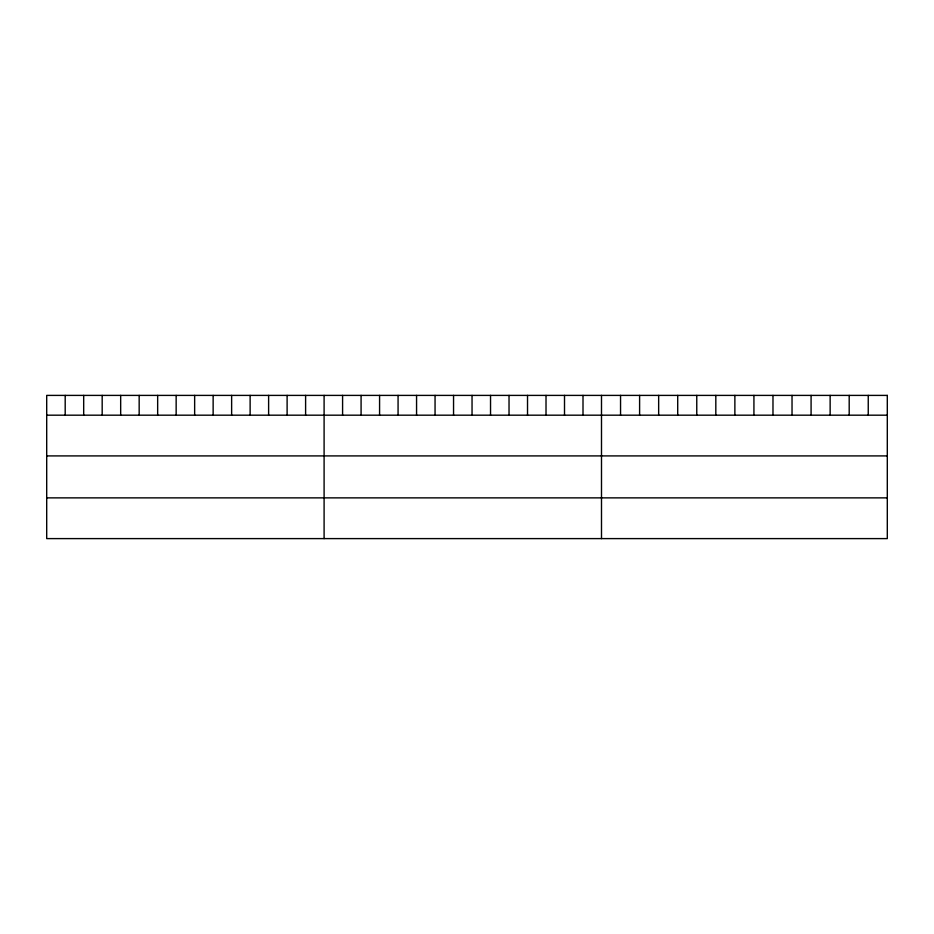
<?xml version="1.0" encoding="UTF-8"?>
<svg xmlns="http://www.w3.org/2000/svg" width="934" height="934" viewBox="0 0 934 934"><rect width="100%" height="100%" fill="white"/><g stroke="black" fill="none" stroke-linecap="round" stroke-linejoin="round"><path stroke-width="1.4" d="M46.7 415.186L887.3 415.186M46.7 455.909L887.3 455.909M46.7 497.869L887.3 497.869M868.246 395.397L868.246 415.186M849.193 395.397L849.193 415.186M830.139 395.397L830.139 415.186M811.086 395.397L811.086 415.186M792.032 395.397L792.032 415.186M772.978 395.397L772.978 415.186M753.925 395.397L753.925 415.186M734.871 395.397L734.871 415.186M715.818 395.397L715.818 415.186M696.764 395.397L696.764 415.186M677.71 395.397L677.71 415.186M658.657 395.397L658.657 415.186M639.603 395.397L639.603 415.186M620.55 395.397L620.55 415.186M601.496 395.397L601.496 538.603M583.003 395.397L583.003 415.186M564.51 395.397L564.51 415.186M546.016 395.397L546.016 415.186M527.523 395.397L527.523 415.186M509.03 395.397L509.03 415.186M490.537 395.397L490.537 415.186M472.044 395.397L472.044 415.186M453.55 395.397L453.55 415.186M435.057 395.397L435.057 415.186M416.564 395.397L416.564 415.186M398.071 395.397L398.071 415.186M379.578 395.397L379.578 415.186M361.084 395.397L361.084 415.186M342.591 395.397L342.591 415.186M324.098 395.397L324.098 538.603M305.605 395.397L305.605 415.186M287.112 395.397L287.112 415.186M268.618 395.397L268.618 415.186M250.125 395.397L250.125 415.186M231.632 395.397L231.632 415.186M213.139 395.397L213.139 415.186M194.646 395.397L194.646 415.186M176.152 395.397L176.152 415.186M157.659 395.397L157.659 415.186M139.166 395.397L139.166 415.186M120.673 395.397L120.673 415.186M102.18 395.397L102.18 415.186M83.686 395.397L83.686 415.186M65.193 395.397L65.193 415.186M887.3 395.397L46.7 395.397L46.7 538.603L887.3 538.603L887.3 395.397"/></g></svg>
